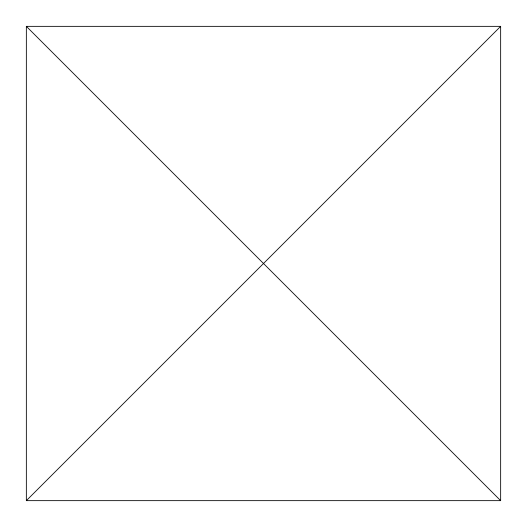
<?xml version="1.0" encoding="UTF-8"?>
<svg xmlns="http://www.w3.org/2000/svg" width="527" height="527" viewBox="0 0 527 527"><rect width="100%" height="100%" fill="white"/><g stroke="black" fill="none" stroke-linecap="round" stroke-linejoin="round"><path stroke-width="0.79" d="M26.35 500.65L500.65 26.35L26.35 26.35L26.35 500.65L500.65 500.65L500.65 26.35M26.35 26.35L500.65 500.65"/></g></svg>
